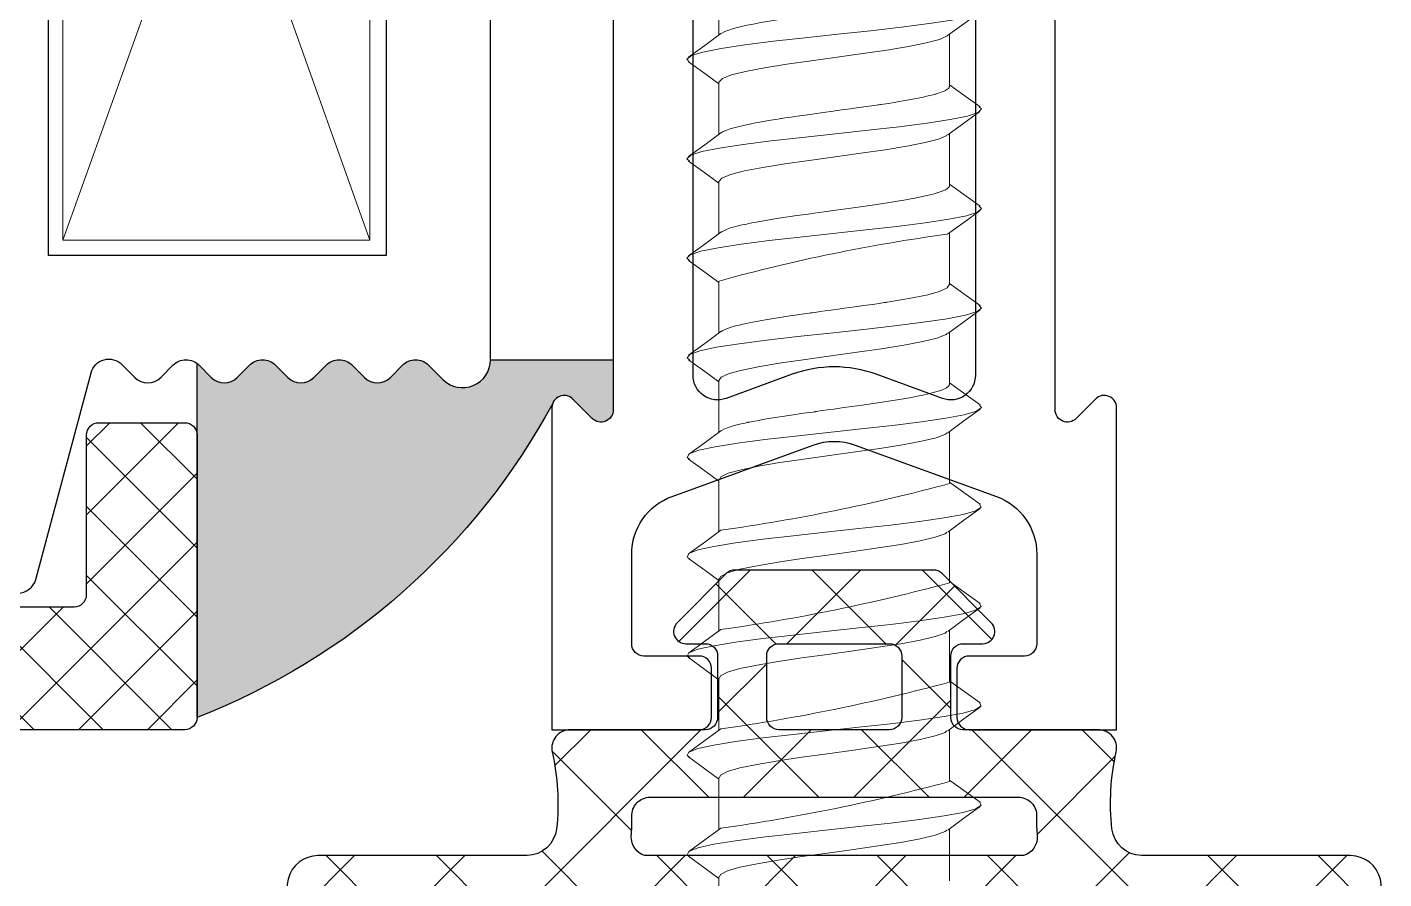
# Model space of a CAD drawing. Header units: millimetres. Extents: x 12 to 3612, y 18 to 315.
# Drawn here: x 1620.46 to 1642.57, y 103.45 to 117.32 of the extents above; entities that cross this region are included whole.
import ezdxf

# ---------------------------------------------------------------- set-up
doc = ezdxf.new("R2010")
doc.units = ezdxf.units.MM
doc.linetypes.add('SLD-Katı', pattern=[0])

# ---------------------------------------------------------------- blocks, each defined once
blk = doc.blocks.new('F05022')
h = blk.add_hatch()
h.set_pattern_fill('ANSI37', color=35, scale=0.25, angle=270.0000000000002, style=0)
h.set_pattern_definition([(315.0000000000003, (0, 0), (0.5612660075668198, 0.5612660075668244), []), (405.0000000000002, (0, 0), (-0.5612660075668244, 0.5612660075668198), [])])
h.paths.add_polyline_path([(869.8531565858407, 69.29567221593197, 0.4142135296911313), (870.05315710436, 69.09567173799428), (882.0016409406794, 69.09567173799428), (897.1396097117797, 68.9681347747819, 0.6681785954910713), (897.2690293656291, 69.31428341578749), (895.4752798888561, 70.98698209296981, 0.1989126785904038), (895.2602116862267, 71.06739269257946), (888.2373282356543, 71.47831479316505, -0.2773245919326318), (885.5345536207425, 72.9764870324916), (883.4310078734023, 76.61993515500285, 0.267949185357633), (879.1008798957007, 79.1199357271746), (877.2876318302212, 79.1199357271746, 0.4142135453075932), (876.9876318654401, 78.81993577113303), (876.9876318654401, 77.30716449768715, 0.2453915361663535), (877.0733461385948, 77.14303336335274, -0.7342388846732061), (876.9876322335065, 76.86993559120151), (875.7876315756125, 76.86993559120151), (875.7876315756125, 77.26993585825267, 0.5773504759000454), (875.4876319860848, 77.44314059707813), (875.2876313655158, 77.32767001322509, 0.2679490483864406), (874.7876323430223, 76.46164564625451), (874.7876323430223, 74.37822569622699, 0.2679490898713796), (875.2876315306274, 73.5122010525231), (875.4876319860847, 73.39673056399761, 0.5773505184804538), (875.7876315756125, 73.56993532837146), (875.7876315756125, 73.96993556987422), (876.9876322563669, 73.96993556987422, -0.7342389478256064), (877.0733461385948, 73.69683779772299, 0.2453916235164302), (876.9876318654402, 73.53270681708591), (876.9876318654402, 71.29567093848505, -0.414213637496831), (876.7876325184903, 71.09567160015854), (871.8531565831155, 71.09567160015854, -0.4142136122391122), (871.6531572534128, 71.29567093848459), (871.6531572534128, 73.89567051766994, 0.4142134815495677), (871.4531562386262, 74.09567150982025), (870.0531576006272, 74.09567150982025, 0.4142134815497341), (869.8531565858407, 73.89567051766971)])
h.paths.add_polyline_path([(878.2876319766443, 71.39567185330972, 0.414213562373095), (878.5876319758945, 71.09567185405963), (884.0223668056576, 71.09567185405953, 0.5773502825983137), (884.4553794964107, 71.84567186960288), (882.1319695049183, 75.86993564783359, 0.2480121272894466), (879.3623325902582, 77.61015669405144), (879.3623321746317, 77.61015672518594, 0.4362867376546222), (878.2876319766444, 76.61295073318588)], flags=16)
h.paths.add_polyline_path([(875.7876315731125, 75.96993571054114), (875.7876315731125, 74.86993571925169, 0.4142113925761463), (875.9876321641888, 74.6699356811487), (876.7876317345253, 74.66993568114829, 0.4142153672389808), (876.9876318599402, 74.86993571925188), (876.9876318599402, 75.96993571054122, 0.4142151790986299), (876.7876317345253, 76.16993571954072), (875.9876321641887, 76.16993571954075, 0.4142112044352067)], flags=16)
at = {"color": 35}
blk.add_lwpolyline([(876.7876325184903, 71.09567160015854), (871.8531565831155, 71.09567160015854, -0.4142136122391915), (871.6531572534128, 71.29567093848459), (871.6531572534128, 73.89567051766994, 0.4142134815494022), (871.4531562386262, 74.09567150982025), (870.0531576006272, 74.09567150982025, 0.4142134815497697), (869.8531565858407, 73.89567051766971), (869.8531565858407, 69.29567221593197, 0.4142135296911094), (870.05315710436, 69.09567173799428), (882.0016409406794, 69.09567173799428)], format="xyb", dxfattribs=at)
blk = doc.blocks.new('V2 48 42')
at = {"color": 0, "linetype": 'SLD-Katı', "lineweight": 15}
for p, q in [((-45.56474290145343, 92.68406368518663), (-45.56474290145343, 91.83641370361329)), ((-41.80853932817217, 91.00386968779821), (-41.80853932817217, 91.85161582459659)), ((-45.56474290145343, 91.06659317890808), (-45.56474290145343, 90.2189052105332)), ((-41.80853932817217, 89.38615373432549), (-41.80853932817217, 90.23415545822354)), ((-45.56474290145343, 89.44915666897577), (-45.56474290145343, 88.60139458569574)), ((-41.80853932817217, 87.7689665216003), (-41.80853932817217, 88.61664491522788)), ((-45.56474290145343, 87.83173451758921), (-45.56474290145343, 86.9838936640499)), ((-41.80853932817217, 86.15115094313478), (-41.80853932817217, 86.99915909198171)), ((-45.56474290145343, 86.21427784642765), (-45.56474290145343, 85.36638655664683)), ((-41.80853932817217, 84.53390557070634), (-41.80853932817217, 85.38166443036789)), ((-45.56474290145343, 84.59679042897551), (-45.56474290145343, 83.74888966296385)), ((-41.80853932817217, 82.91640163962802), (-41.80853932817217, 83.76416049929139)), ((-45.56474290145343, 82.97928649789719), (-45.56474290145343, 82.13138573188553)), ((-41.80853932817217, 81.2988977085497), (-41.80853932817217, 82.14665656821307)), ((-45.56474290145343, 81.3617825668207), (-45.56474290145343, 80.51388180080721)), ((-41.80853932817217, 79.6813937774732), (-41.80853932817217, 80.52915263713476)), ((-45.56474290145343, 79.74427863574238), (-45.56474290145343, 78.89637786973071)), ((-41.80853932817217, 78.06388984639489), (-41.80853932817217, 78.91164870605644)), ((-45.56474290145343, 78.12677470466406), (-45.56474290145343, 77.2788739386524))]:
    blk.add_line(p, q, dxfattribs=at)
at = {"color": 0, "linetype": 'SLD-Katı', "lineweight": 15, "flags": 128}
for points in [[(-41.81125756691017, 92.62142619535189), (-41.81293701525647, 92.60406791996138), (-41.82421132011132, 92.58850185653682), (-41.84744779662378, 92.56918491133365), (-41.88822048821839, 92.5461170843555), (-41.92432154013068, 92.53026227629562), (-41.95996103230254, 92.51685766328774), (-41.99254590030523, 92.50590324533005), (-42.03131475260625, 92.49406573411943), (-42.05378206522255, 92.48774116177447), (-42.05378833264695, 92.48773947679183), (-42.05379460014592, 92.4877377918092), (-42.05380713536715, 92.48773442183847), (-42.0538322067041, 92.48772768188246), (-42.05388235295277, 92.48771420189951), (-42.05398265975191, 92.48768724166439), (-42.05418333055013, 92.48763332011913), (-42.05458490091451, 92.48752547272306), (-42.05538895645532, 92.48730976070692), (-42.05700072467744, 92.48687826777132), (-42.06023887280207, 92.48601500629957), (-42.06677347992809, 92.4842873809539), (-42.08007483877009, 92.48082772065209), (-42.10759714976211, 92.47389076160289), (-42.1662452056953, 92.45994628971494), (-42.29730797370485, 92.43177513079536), (-42.36836424265721, 92.41768434273399), (-42.47202396335479, 92.39823046248603), (-42.61337392166479, 92.37341349004782), (-42.74097719422798, 92.35235699259829), (-42.84701467593186, 92.33567624673378), (-42.98239322931386, 92.31544200975259), (-43.07983038700741, 92.30162524728439), (-43.17912762056903, 92.28767036070349), (-43.27998055107173, 92.27357735000987), (-43.38208003086493, 92.25934621520355), (-43.48041362614094, 92.24562384045385), (-43.63197182024851, 92.22451040025771), (-43.83361614891692, 92.19642200582166), (-43.99686789052748, 92.17363132566243), (-44.09170249294039, 92.16043713075305), (-44.21460084940418, 92.143528153445), (-44.34588552124433, 92.12491504633545), (-44.46555148285506, 92.10731977296564), (-44.57831611287793, 92.09000620693405), (-44.71128163612684, 92.0685585900028), (-44.87984030199232, 92.03945228711564), (-45.00677296285858, 92.01573696521882), (-45.10366469519568, 91.99633269987498), (-45.21941331350945, 91.97152296070453), (-45.33005985970613, 91.94322873814781), (-45.42117796129287, 91.9140530291952), (-45.47022663050211, 91.89448252982947), (-45.50926438241277, 91.87495268230487), (-45.53182857269167, 91.86026690324798)], [(-41.32616651012722, 92.28443134616828), (-41.28826483320017, 92.25528433163527), (-41.33329854144722, 92.19832446574947), (-41.49846512250406, 92.13914408211531), (-41.77162368157906, 92.08205097250357), (-42.14184361452362, 92.0243509974116), (-42.5935909727632, 91.96524794707148), (-43.09360568931925, 91.90866930124866), (-43.6285597833762, 91.8503160041746), (-44.16790153746524, 91.7914840970061), (-44.67588122465622, 91.73508093294731), (-45.14082350981244, 91.6762600221391), (-45.53082091834131, 91.61789012371992), (-45.8248508409738, 91.56132159669323), (-46.01466774147411, 91.50222381866661), (-46.0854771059835, 91.44450181528555), (-46.0479747644963, 91.40119748346297)], [(-41.83894576583498, 91.82951455488), (-41.57632992173103, 92.02039990840422), (-41.31289192096028, 92.21126809855377)], [(-45.53151677777169, 91.86057256619279), (-45.7951590290586, 91.6688771105346), (-46.05969276041651, 91.4772048331597)], [(-41.84194119826316, 91.82955318069617), (-41.84451153491273, 91.82539994830768), (-41.97379923319295, 91.7662195646717), (-42.18761997793672, 91.70912645506178), (-42.47741760335066, 91.651426479968), (-42.83103257665425, 91.59232342962787), (-43.22242986414585, 91.53574478380688), (-43.64117670181531, 91.47739148673281), (-44.06335807486676, 91.4185595795625), (-44.46099011465276, 91.3621564155037), (-44.82493370116072, 91.3033355046955), (-45.1302125715074, 91.24496560627631), (-45.36037082555322, 91.18839707924963), (-45.50895409223676, 91.129299301223), (-45.56438164722749, 91.07157729784194), (-45.5610029407535, 91.06659317890808)], [(-46.0591337156352, 91.40159843857873), (-45.79456185392701, 91.20990196299499), (-45.56474290145343, 91.0427915371638)], [(-41.81172477562768, 91.00386968779821), (-41.80984435724804, 90.99444334324653), (-41.81512509585446, 90.98265797932072), (-41.82600687089553, 90.96913919095641), (-41.84429774879072, 90.95388697814997), (-41.87197308085706, 90.9369013409032), (-41.90724253531562, 90.91991789433632), (-41.9422519115742, 90.90582232215638), (-41.97375092407174, 90.89461462436338), (-42.00910023050255, 90.88321784214895), (-42.01986501324154, 90.87995609505742), (-42.02543099091554, 90.87831877730787), (-42.02543694637006, 90.87831707370606), (-42.02544290190144, 90.87831537010607), (-42.02545481319385, 90.8783119628988), (-42.02547863669997, 90.87830514846974), (-42.02552628739704, 90.87829151956066), (-42.025621603525, 90.87826426151696), (-42.02581229471934, 90.8782097445528), (-42.02619391282497, 90.87810070709565), (-42.0269580916538, 90.87788261807327), (-42.02849021775637, 90.87744638361073), (-42.03156952747895, 90.87657368898545), (-42.03778824614983, 90.87482739696497), (-42.05046502084451, 90.8713312018208), (-42.07676724100702, 90.8643243671304), (-42.13309373809579, 90.85025292013779), (-42.26000414791315, 90.82187891571266), (-42.56505954519162, 90.76420646510269), (-42.65659710290265, 90.74865128892816), (-42.73741843533116, 90.73543208333285), (-42.80597879860579, 90.72454884831677), (-42.88342473737293, 90.71260394063029), (-42.92826523930125, 90.70591496674388), (-42.92827684471604, 90.70591328494629), (-42.92828845016584, 90.70591160314689), (-42.92831166116821, 90.70590823954262), (-42.92835808358859, 90.70590151231409), (-42.92845093008964, 90.70588805778243), (-42.92863662973332, 90.7058611484099), (-42.92900805557792, 90.70580732842973), (-42.92975101343427, 90.70569968352538), (-42.93123735333347, 90.705484373957), (-42.93421172598573, 90.70505367576516), (-42.94016721157095, 90.70419196317198), (-42.95210489442979, 90.70246727313497), (-42.97608510588452, 90.69901283366744), (-43.02444881693509, 90.69208371715831), (-43.12265931829006, 90.6781445338438), (-43.3239533464548, 90.64994236603343), (-43.42046174226334, 90.63646900856111), (-43.56021215353303, 90.61698940906354), (-43.74331374752819, 90.59150356754253), (-43.90727921272219, 90.56867111216889), (-44.04564816454467, 90.54938739670433), (-44.15845712111013, 90.53365242115069), (-44.24955587665499, 90.52086799459721), (-44.32775217405151, 90.5097302595841), (-44.39340614960656, 90.50023921610773), (-44.44691395832751, 90.49239486417173), (-44.51900087362083, 90.48164623491357), (-44.53819934915464, 90.47874195759323), (-44.54368309939173, 90.47790732825888), (-44.54644345798351, 90.47748437180962), (-44.5476263525029, 90.4773005867446), (-44.54948868910742, 90.477010386654), (-44.55524653597058, 90.47611074139786), (-44.57483396916132, 90.47303447058403), (-44.64540606188257, 90.46177400775377), (-44.75483957920551, 90.44370298332251), (-44.89701512366628, 90.41882139728659), (-44.96968912018428, 90.40534832879348), (-45.03425375850702, 90.39288526826203), (-45.09123795147298, 90.38143221569226), (-45.14118589392638, 90.37098917108597), (-45.18464194662965, 90.36155613444316), (-45.27664727680667, 90.33985020611908), (-45.34625093187697, 90.32097255853478), (-45.39744616950247, 90.30492319169025), (-45.45067421899876, 90.28528793263649), (-45.49399358633491, 90.26570970954526), (-45.52716094395964, 90.24618852241656), (-45.53105153012211, 90.24257392376057)], [(-41.31015303983122, 90.6658614260923), (-41.57430433838454, 90.85727294502249), (-41.80853932817217, 91.02752774302462)], [(-41.32517183568689, 90.66639892990315), (-41.2875029863585, 90.63372670850549), (-41.34132576582215, 90.57653028183813), (-41.51498603983055, 90.51735490729334), (-41.79529322408325, 90.46048115660233), (-42.17239157727045, 90.40253058182861), (-42.62883300762769, 90.34350092316527), (-43.13158245502927, 90.28702282875201), (-43.66824142554287, 90.22848356214672), (-44.20629078428465, 90.16979263068242), (-44.71156278963144, 90.1133701436338), (-45.17218467909379, 90.0544298913428), (-45.5555493716497, 89.99626702826754), (-45.84246674064616, 89.93955950914096), (-46.02393702885638, 89.88041031128887), (-46.08592435204082, 89.82295918694763), (-46.04593684763267, 89.78358532439415)], [(-41.83802584239083, 90.21272478762876), (-41.57521685827396, 90.40373321698644), (-41.31161012025132, 90.59472311572972)], [(-45.53191548327641, 90.24277343155336), (-45.79551127229252, 90.05111770894109), (-46.05998802000386, 89.85948497337995)], [(-41.84411543567421, 90.21267387974694), (-41.85079501766313, 90.20360576439452), (-41.98673133701777, 90.14443038984973), (-42.2061478220694, 90.08755663915872), (-42.50132967905893, 90.02960606438683), (-42.85861903840214, 89.97057640572166), (-43.25215699535693, 89.91409831131023), (-43.67223836178846, 89.85555904470311), (-44.09340808454954, 89.79686811323882), (-44.48892062806044, 89.7404456261902), (-44.84948233179648, 89.6815053738992), (-45.14956930087646, 89.62334251082575), (-45.3741600503904, 89.56663499169917), (-45.51620982655459, 89.50748579384526), (-45.56473173871063, 89.45003466950402), (-45.56403375372156, 89.44915666897577)], [(-46.05908041974908, 89.78405605149965), (-45.79465026926118, 89.59246141555923), (-45.56474290145343, 89.42528862769359)], [(-41.81036776842893, 89.38615373432549), (-41.81060853519557, 89.37426731478081), (-41.81983608388418, 89.35836021040996), (-41.82876412166888, 89.34893517721139), (-41.83315700861658, 89.345041907427), (-41.84308591585659, 89.33723054752045), (-41.87500057342004, 89.31773384837834), (-41.94220825441744, 89.2882935243033), (-42.00699387853047, 89.26637756507807), (-42.05681625249554, 89.25191039021774), (-42.10562126067452, 89.23913161069322), (-42.17205523658458, 89.22336939915294), (-42.25203757288637, 89.20597678928243), (-42.32038208736913, 89.19208619378514), (-42.37360677991001, 89.1816976126629), (-42.43724945509803, 89.16959426929861), (-42.51801327450585, 89.1549068630411), (-42.69035141505537, 89.12556067209698), (-42.89058895916332, 89.09407417712464), (-43.0697690951838, 89.06789384157855), (-43.22281681563709, 89.04639464719912), (-43.41840411682733, 89.01910706862873), (-43.65929692346663, 88.98567519895914), (-43.85141993068964, 88.95893195251301), (-44.01391394718485, 88.93624358875422), (-44.10961126844586, 88.92293757126026), (-44.20204682520125, 88.91024249863767), (-44.30102502013915, 88.8963336987963), (-44.39812694277771, 88.88230967050731), (-44.47944116477447, 88.87021935976736), (-44.65319330714374, 88.84305854584272), (-44.86674262852375, 88.80678563930815), (-44.95605459609988, 88.79043112322506), (-45.02751538643497, 88.77670562233288), (-45.08294904451805, 88.76560913663161), (-45.11143598411445, 88.75980153733144), (-45.18379073679216, 88.74434125107837), (-45.27409560523392, 88.7230578937124), (-45.33126921098301, 88.7078260742037), (-45.37383241779207, 88.69510407806047), (-45.42939214514172, 88.6759919532924), (-45.47690018508638, 88.65640947300562), (-45.51436547137473, 88.6369093654157), (-45.52926416941318, 88.62719020138138), (-45.53250037081352, 88.62467097510853)], [(-41.30973107975115, 89.04802658168774), (-41.57405841261334, 89.23957868512662), (-41.80853932817217, 89.41001924637567)], [(-41.32389111312386, 89.04854591201547), (-41.28736926233387, 89.01219685410797), (-41.34999843509604, 88.95472526542835), (-41.53207923430773, 88.89557899996544), (-41.81951504985591, 88.83888301524166), (-42.20336716702104, 88.78070430589833), (-42.66431027360704, 88.72177194222786), (-43.16977987758219, 88.66535228680004), (-43.70793061913173, 88.60665029640222), (-44.24447261919386, 88.54812378904353), (-44.74702344807201, 88.49163979338846), (-45.2031295398906, 88.43260398255188), (-45.57973118370546, 88.3746709003317), (-45.8595185593399, 88.31778257818041), (-46.0325627640741, 88.25860602511784), (-46.08574502582997, 88.20142821709851), (-46.04460700936124, 88.16607685916279)], [(-41.83820074833829, 88.59508425084641), (-41.57476909354818, 88.78657074962575), (-41.31054559601671, 88.97803442533586)], [(-45.53233623768483, 88.62495608515019), (-45.79590025467996, 88.43332995890705), (-46.06033368299768, 88.24172673341309)], [(-46.0591287595812, 88.16658699878644), (-45.79481623827132, 87.97507670433697), (-45.56474290145343, 87.80778655476024)], [(-41.81308583118789, 87.7689665216003), (-41.8450306230302, 87.71829898856777), (-41.97349265046068, 87.6596604000897), (-42.1852743370373, 87.60298323435563), (-42.47190783640417, 87.54576612459277), (-42.82178975500938, 87.48709278078059), (-42.82196377413902, 87.48706577923076), (-42.82210455093491, 87.48704395147797), (-42.82236479866833, 87.48700363326861), (-42.82285778893993, 87.48692736325575), (-42.82382829744301, 87.48677754049095), (-42.82584917464419, 87.48646654859294), (-42.83037770771443, 87.4857726496466), (-42.84141203267973, 87.4840917195379), (-42.87062849183985, 87.47968117836717), (-42.95404275318106, 87.46731260912748), (-43.06401829691549, 87.45140211036232), (-43.20938413714703, 87.43089997633979), (-43.27434968860825, 87.4218396469405), (-43.34827327305493, 87.41152814255656), (-43.43123984033718, 87.39996546318798), (-43.52326268057686, 87.38715160883476), (-43.6242566176511, 87.37308657949688), (-43.73954999104581, 87.35703408759036), (-43.83669822321735, 87.34350524536785), (-43.91557838260223, 87.33250005282753), (-43.99984550543422, 87.3207241071741), (-44.04377064170239, 87.31462637330515), (-44.04378317931787, 87.31462466646008), (-44.04379571691652, 87.31462295961501), (-44.04382079206471, 87.31461954591941), (-44.04387094216281, 87.31461271851549), (-44.0439712415664, 87.3145990636549), (-44.04417183720034, 87.31457175371906), (-44.04457301577077, 87.31451713299612), (-44.04537532205222, 87.31440788814325), (-44.04697973064503, 87.3141893848042), (-44.050187727702, 87.31375232359642), (-44.05660040727753, 87.31287798306766), (-44.06941223630747, 87.31112842954644), (-44.09497960103272, 87.30762583265823), (-44.14587182333298, 87.30060667949147), (-44.24654843031749, 87.28651253559838), (-44.44238407707508, 87.25810089758124), (-44.80363266831046, 87.20038422061953), (-44.92447055626417, 87.17878724067305), (-45.0134651043054, 87.16190552501757), (-45.0746277574608, 87.14973907364765), (-45.11120030597522, 87.1422878865651), (-45.17672899215358, 87.12847381432402), (-45.23769337772183, 87.11453019006694), (-45.29390672217323, 87.10045701379204), (-45.34519683795634, 87.08625428550295), (-45.37144655236762, 87.07830535682297), (-45.4090802787523, 87.06589463173077), (-45.4538584129441, 87.04902211022818), (-45.49982868529059, 87.02768779231337), (-45.52794433698136, 87.01064338716424), (-45.5319722716431, 87.00733831314756)], [(-41.30955650420447, 87.43038485885518), (-41.57405366998046, 87.62207107507857), (-41.80853932817217, 87.79252414744587)], [(-41.32223494224218, 87.4308510562787), (-41.28786225475051, 87.39065202030179), (-41.35931448844985, 87.33291115482825), (-41.54973585069911, 87.27381805910227), (-41.84428305573192, 87.21725801428329), (-42.2347581632016, 87.15887393685625), (-42.70000731788559, 87.10006264050935), (-43.20818366183721, 87.0436592347196), (-43.74761107539052, 86.98481798373359), (-44.28243276738885, 86.92647912920256), (-44.78224775404533, 86.86989152027672), (-45.23364589821858, 86.81078406250708), (-45.6033602875209, 86.7531032031984), (-45.87599747281411, 86.69599250415922), (-46.04054292520686, 86.63681269747212), (-46.08493727487803, 86.57986843970684), (-46.04455248874228, 86.54906555263915)], [(-41.83788844414812, 86.97782451193052), (-41.57417477928493, 87.16952433341976), (-41.30968989199846, 87.36119906617387)], [(-45.53216283493384, 87.00758155686708), (-45.79569993376072, 86.81597241614327), (-46.060112205108, 86.62438593671504)], [(-41.8477087884844, 86.97770951253733), (-41.86487607769686, 86.95998663738465), (-42.01393249983221, 86.90089354165866), (-42.24449566781686, 86.8443334968415), (-42.55014846729682, 86.78594941941265), (-42.91433226253639, 86.72713812306574), (-43.31211823963713, 86.67073471727599), (-43.73436666447833, 86.6118934662918), (-44.15300986158582, 86.55355461175895), (-44.5442508061974, 86.49696700283494), (-44.89759242466971, 86.43785954506347), (-45.1869943249103, 86.38017868575662), (-45.40040695309835, 86.32306798671743), (-45.52920844954087, 86.26388818002852), (-45.55948350407152, 86.21427784642765)], [(-46.05984195675774, 86.54960124555873), (-45.79533743977709, 86.3579492202498), (-45.56474290145343, 86.1902855145272)], [(-41.80878134038949, 86.15115094313478), (-41.80970768880161, 86.14222022980721), (-41.81339253967963, 86.13294168615357), (-41.81841298598647, 86.12516511029935), (-41.82854530331815, 86.1141178619855), (-41.83220452223895, 86.1108471895277), (-41.83429140869976, 86.10907848486931), (-41.83429353528572, 86.10907669385233), (-41.83429566195946, 86.10907490283535), (-41.83429991556795, 86.10907132080138), (-41.83430842383132, 86.10906415673344), (-41.83432544454399, 86.10904982859756), (-41.83435950270996, 86.10902117233127), (-41.83442768600617, 86.10896385981323), (-41.83456432044159, 86.10884923483536), (-41.83483866059578, 86.10861998511064), (-41.83539162529087, 86.10816148659796), (-41.83651468623793, 86.10724449329791), (-41.83882928548519, 86.10541052161352), (-41.84373198761386, 86.10174263790395), (-41.85462792417411, 86.09440710912168), (-41.88075030934442, 86.0797370060991), (-41.9500046771841, 86.05040061823456), (-42.05027294149431, 86.0187132847077), (-42.15105968802254, 85.99320603042906), (-42.24410911643827, 85.97271725606697), (-42.33708909557708, 85.95381789150451), (-42.42720578425178, 85.93650793673987), (-42.5915376734506, 85.90709241282275), (-42.76427630273201, 85.8786328961869), (-43.15309894036045, 85.82123951180074), (-43.26943335650731, 85.80501609638304), (-43.4066676380653, 85.78589115643081), (-43.56482416553763, 85.7638646919404), (-43.69049048883744, 85.74637959715074), (-43.79402540147203, 85.73197949919631), (-43.87520088265182, 85.72066439807531), (-43.95520101645207, 85.70947611545671), (-43.97656741693436, 85.70648494022498), (-43.98262169661757, 85.70564009413101), (-43.98449399536639, 85.70538035646132), (-43.98559694275446, 85.70522907571467), (-43.98560954366712, 85.70522737329156), (-43.98562214456615, 85.70522567086846), (-43.98564734632191, 85.70522226601679), (-43.98569774966836, 85.70521545630254), (-43.98579855569778, 85.70520183681583), (-43.98600016510363, 85.70517459762232), (-43.9864033732938, 85.70512011834762), (-43.98720974712478, 85.70501115624575), (-43.98882232405003, 85.70479321784114), (-43.99204679068544, 85.7043572842158), (-43.99849294093974, 85.70348518971696), (-44.01137383628065, 85.70174009172115), (-44.03708782392641, 85.69824625972797), (-44.08830716990315, 85.69124405174261), (-44.18977275311181, 85.67718145976505), (-44.38771717185773, 85.6488235717934), (-44.75521304162476, 85.59117697978581), (-44.84704477001196, 85.57528538750375), (-44.92142051468045, 85.56185805203495), (-44.979859511413, 85.55089497337758), (-45.04059449930901, 85.53907083691593), (-45.07216111590242, 85.53279127827955), (-45.07216967964678, 85.53278959283853), (-45.07217824332793, 85.53278790739569), (-45.07219537050059, 85.53278453650637), (-45.0722296240865, 85.53277779471136), (-45.07229812822561, 85.53276431105223), (-45.07243512436617, 85.53273734347204), (-45.07270906809254, 85.53268340725845), (-45.07325676128494, 85.53257553060757), (-45.07435137026414, 85.53235976041833), (-45.07653747574432, 85.53192815249167), (-45.08089721392935, 85.53106466644567), (-45.08956661697539, 85.5293366135902), (-45.10670368251431, 85.52587618481448), (-45.14015944296807, 85.51893803500207), (-45.20370897894054, 85.5049925663443), (-45.31669786382736, 85.47682495288427), (-45.36541499178838, 85.46266814280716), (-45.42364531117391, 85.44321763074731), (-45.48340624750108, 85.41847341670109), (-45.52157891501838, 85.39742882066275), (-45.53149231707084, 85.38987797159098)], [(-41.30960859845118, 85.8129221004001), (-41.57426642747896, 86.00473186772979), (-41.80853932817217, 86.17503970910548)], [(-41.32010980158884, 85.81330057851483), (-41.28898581418389, 85.76907765363649), (-41.36927133143718, 85.71108970070236), (-41.56794661592812, 85.65207376358012), (-41.86959064331131, 85.59560765402239), (-42.26655198879143, 85.53704124753858), (-42.73590860471541, 85.47837462820644), (-43.24677924246089, 85.42194526130697), (-43.78726651751367, 85.36298839963092), (-44.32015724218309, 85.30486017683688), (-44.81722036778547, 85.24812698623464), (-45.26372193368161, 85.18897188977826), (-45.6264311141822, 85.1315653640304), (-45.89189509007429, 85.0741910051529), (-46.04787602472516, 85.01503205082008), (-46.08349691566264, 84.9582798426909), (-46.04484301103912, 84.93176496138767)], [(-41.83775190989309, 85.36042773244662), (-41.57376963573643, 85.55233517379202), (-41.30903495105304, 85.74421528630228)], [(-45.53206441593102, 85.39015092337831), (-45.76988487774497, 85.21720372033633), (-46.05992549391931, 85.00701900561944)], [(-41.84867032506691, 85.36030994954672), (-41.87267001097189, 85.33816518325875), (-42.02818736849486, 85.27914924613651), (-42.26430572700838, 85.2226831365806), (-42.57503576897579, 85.1641167300968), (-42.94243476795782, 85.10545011076283), (-43.34232976154863, 85.04902074386519), (-43.76540781580297, 84.99006388218913), (-44.18253950664939, 84.93193565939328), (-44.57162637275815, 84.87520246879103), (-44.92113508913326, 84.81604737233647), (-45.20505351132306, 84.75864084658679), (-45.41285115537312, 84.70126648770929), (-45.53494859111106, 84.64210753337647), (-45.55721341123535, 84.59679042897551)], [(-46.06010656974513, 84.93229131374937), (-45.79564364384123, 84.74066792764461), (-45.56474290145343, 84.57278608881825)], [(-41.30986258770736, 84.19561824304401), (-41.57466733301771, 84.38753658761925), (-41.80853932817217, 84.55756164265767)], [(-41.31742598955998, 84.19588058584304), (-41.29074390516143, 84.14747518971672), (-41.37986583783731, 84.08926266370872), (-41.58670185422034, 84.03034777002176), (-41.89543072268953, 83.97393346753233), (-42.29873572708993, 83.91520801394836), (-42.77199853704315, 83.8567094875034), (-43.28555180138437, 83.80021198293798), (-43.82688070289032, 83.74116331585356), (-44.35763236091179, 83.6832684244655), (-44.8519260773146, 83.62634787494972), (-45.29334621460976, 83.56716921239604), (-45.64898930146592, 83.51003087600475), (-45.90720346690796, 83.45237981469654), (-46.0545611090738, 83.39326579051885), (-46.08142022091488, 83.33666387973972), (-46.04588651037602, 83.31451064108114)], [(-41.83778012102402, 83.74290164154627), (-41.57354478004254, 83.93500697431773), (-41.30857300403386, 84.1270828310553)], [(-45.53190241277343, 83.77276741210699), (-45.79549541455117, 83.58111351702064), (-46.05996983052, 83.3894825856878)], [(-41.84924878806305, 83.7428019317449), (-41.88096308901549, 83.71633814626693), (-42.0428684351732, 83.65742325257997), (-42.28453260562264, 83.60100895008873), (-42.60022828322462, 83.54228349650475), (-42.97068493970482, 83.4837849700616), (-43.37267981703553, 83.42728746549437), (-43.79641667252145, 83.36823879841177), (-44.21187396288269, 83.31034390702371), (-44.59879301429919, 83.25342335750793), (-44.94432413300592, 83.19424469495425), (-45.2227114182233, 83.13710635856296), (-45.42483411701505, 83.07945529725293), (-45.54018148485238, 83.02034127307525), (-45.55543423722429, 82.97927808732311)], [(-46.06039963623516, 83.31500337042962), (-45.79596727012995, 83.12340051393403), (-45.56474290145343, 82.95528804125388)], [(-41.30986258770736, 82.57811431196569), (-41.57466733301771, 82.77003265654093), (-41.80853932817217, 82.94005771157936)], [(-41.31742598955998, 82.57837665476472), (-41.29074390516143, 82.5299712586384), (-41.37986583783731, 82.47175873263222), (-41.58670185422034, 82.41284383894345), (-41.89543072268953, 82.35642953645402), (-42.29873572708993, 82.29770408287004), (-42.77199853704315, 82.23920555642508), (-43.28555180138437, 82.18270805185966), (-43.82688070289032, 82.12365938477706), (-44.35763236091179, 82.06576449338718), (-44.8519260773146, 82.0088439438714), (-45.29334621460976, 81.94966528131954), (-45.64898930146592, 81.89252694492643), (-45.90720346690796, 81.83487588361822), (-46.0545611090738, 81.77576185944054), (-46.08142022091488, 81.7191599486614), (-46.04588651037602, 81.69700671000282)], [(-41.83778012102402, 82.12539771046795), (-41.57354478004254, 82.31750304323941), (-41.30857300403386, 82.50957889997699)], [(-45.53190241277343, 82.15526348102867), (-45.79549541455117, 81.96360958594232), (-46.05996983052, 81.77197865460948)], [(-41.84924878806305, 82.12529800066659), (-41.88096308901549, 82.09883421518862), (-42.0428684351732, 82.03991932150166), (-42.28453260562264, 81.98350501901041), (-42.60022828322462, 81.92477956542825), (-42.97068493970482, 81.86628103898329), (-43.37267981703553, 81.80978353441606), (-43.79641667252145, 81.75073486733345), (-44.21187396288269, 81.69283997594539), (-44.59879301429919, 81.63591942642961), (-44.94432413300592, 81.57674076387593), (-45.2227114182233, 81.51960242748464), (-45.42483411701505, 81.46195136617462), (-45.54018148485238, 81.40283734199693), (-45.55543423722429, 81.36177415624661)], [(-46.06039963623516, 81.6974994393513), (-45.79596727012995, 81.50589658285571), (-45.56474290145343, 81.33778411017556)], [(-41.30986258770736, 80.96061038088737), (-41.57466733301771, 81.15252872546262), (-41.80853932817217, 81.32255378050104)], [(-41.31742598955998, 80.9608727236864), (-41.29074390516143, 80.9124673275619), (-41.37986583783731, 80.8542548015539), (-41.58670185422034, 80.79533990786695), (-41.89543072268953, 80.7389256053757), (-42.29873572708993, 80.68020015179354), (-42.77199853704315, 80.62170162534676), (-43.28555180138437, 80.56520412078135), (-43.82688070289032, 80.50615545369874), (-44.35763236091179, 80.44826056231068), (-44.8519260773146, 80.39134001279308), (-45.29334621460976, 80.33216135024122), (-45.64898930146592, 80.27502301384993), (-45.90720346690796, 80.2173719525399), (-46.0545611090738, 80.15825792836222), (-46.08142022091488, 80.1016560175849), (-46.04588651037602, 80.0795027789245)], [(-41.83778012102402, 80.50789377938963), (-41.57354478004254, 80.6999991121611), (-41.30857300403386, 80.89207496889867)], [(-45.53190241277343, 80.53775954995035), (-45.79549541455117, 80.346105654864), (-46.05996983052, 80.15447472353117)], [(-41.84924878806305, 80.50779406959009), (-41.88096308901549, 80.4813302841103), (-42.0428684351732, 80.42241539042334), (-42.28453260562264, 80.36600108793209), (-42.60022828322462, 80.30727563434993), (-42.97068493970482, 80.24877710790497), (-43.37267981703553, 80.19227960333774), (-43.79641667252145, 80.13323093625513), (-44.21187396288269, 80.07533604486707), (-44.59879301429919, 80.01841549535129), (-44.94432413300592, 79.95923683279761), (-45.2227114182233, 79.90209849640632), (-45.42483411701505, 79.8444474350963), (-45.54018148485238, 79.78533341092043), (-45.55543423722429, 79.7442702251683)], [(-46.06039963623516, 80.0799955082748), (-45.79596727012995, 79.88839265177921), (-45.56474290145343, 79.72028017909724)], [(-41.30986258770736, 79.34310644980906), (-41.57466733301771, 79.5350247943843), (-41.80853932817217, 79.70504984942272)], [(-41.31742598955998, 79.34336879260809), (-41.29074390516143, 79.29496339648358), (-41.37986583783731, 79.23675087047559), (-41.58670185422034, 79.17783597678863), (-41.89543072268953, 79.12142167429738), (-42.29873572708993, 79.06269622071522), (-42.77199853704315, 79.00419769427026), (-43.28555180138437, 78.94770018970303), (-43.82688070289032, 78.88865152262042), (-44.35763236091179, 78.83075663123236), (-44.8519260773146, 78.77383608171658), (-45.29334621460976, 78.7146574191629), (-45.64898930146592, 78.65751908277161), (-45.90720346690796, 78.59986802146159), (-46.0545611090738, 78.54075399728572), (-46.08142022091488, 78.48415208650658), (-46.04588651037602, 78.46199884784619)], [(-41.83778012102402, 78.89038984831313), (-41.57354478004254, 79.08249518108278), (-41.30857300403386, 79.27457103782217)], [(-45.53190241277343, 78.92025561887203), (-45.79549541455117, 78.72860172378569), (-46.05996983052, 78.53697079245467)], [(-41.84924878806305, 78.89029013851177), (-41.88096308901549, 78.86382635303198), (-42.0428684351732, 78.80491145934502), (-42.28453260562264, 78.74849715685559), (-42.60022828322462, 78.68977170327162), (-42.97068493970482, 78.63127317682665), (-43.37267981703553, 78.57477567226124), (-43.79641667252145, 78.51572700517681), (-44.21187396288269, 78.45783211378875), (-44.59879301429919, 78.40091156427297), (-44.94432413300592, 78.34173290172112), (-45.2227114182233, 78.284594565328), (-45.42483411701505, 78.2269435040198), (-45.54018148485238, 78.16782947984211), (-45.55543423722429, 78.12676629408998)], [(-46.06039963623516, 78.46249157719649), (-45.79596727012995, 78.2708887207009), (-45.56474290145343, 78.10277624802075)]]:
    blk.add_lwpolyline(points, dxfattribs=at)
at = {"color": 0, "linetype": 'SLD-Katı', "lineweight": 15}
for centre, radius, start, end in [((-37.95391427286359, 60.21788969629961), 28.64281816576874, 97.81037279861638, 105.4042519114638), ((-49.81532758747062, 114.1938143226835), 30.72145145786085, 278.0149096492353, 285.1058108441942), ((-49.81532758747062, 112.5763103916051), 30.72145145786085, 278.0149096492353, 285.1058108441942), ((-49.81532758747062, 110.9588064605268), 30.72145145786085, 278.0149096492353, 285.1058108441942), ((-49.81532758747062, 109.3413025294485), 30.72145145786085, 278.0149096492353, 285.105810844195)]:
    blk.add_arc(centre, radius, start, end, dxfattribs=at)
blk = doc.blocks.new('A02185')
at = {"color": 31}
blk.add_lwpolyline([(-1965.040076637483, 2767.728662705863, -0.3394415730034809), (-1965.329854770857, 2767.951018942031), (-1966.231641371256, 2771.316534893849, 0.5773559607366594), (-1966.733551735148, 2771.451017233833), (-1966.943037686852, 2771.241533417495, -0.414210545495548), (-1967.367300913648, 2771.241533253999), (-1967.566565045725, 2771.440795009355, 0.4142278161651163), (-1967.990830011339, 2771.440795009352), (-1968.190093952224, 2771.241533315404, -0.4142104774242297), (-1968.614357129716, 2771.241533306787), (-1968.81362109769, 2771.440795009609, 0.4142278154612314), (-1969.237886062793, 2771.440795009609), (-1969.437150168293, 2771.241533262616, -0.4142104774244191), (-1969.861413345785, 2771.241533359575), (-1970.060677149593, 2771.440795009803, 0.414227815318648), (-1970.484942114594, 2771.440795009518), (-1970.684206384363, 2771.241533209825, -0.4142092606099663), (-1971.108468680532, 2771.241532531064), (-1971.307735064056, 2771.440795009912, 0.4142296335601727), (-1971.731998166161, 2771.44079500966), (-1971.965126153418, 2771.207674472983, -0.6681826593231353), (-1972.740076660349, 2771.528664675239), (-1972.740076530708, 2812.728668466001)], format="xyb", dxfattribs=at)
blk.add_lwpolyline([(-1971.040077555908, 2773.228662922769), (-1965.540077585712, 2773.228662922769), (-1965.540077585712, 2787.728662505537), (-1971.040077555908, 2787.728662505537)], close=True, dxfattribs=at)
blk = doc.blocks.new('3081 - K.T.P')
at = {"color": 0, "linetype": 'Continuous', "lineweight": 15}
for p, q in [((955.020729633341, 444.8194204693721), (950.020729633341, 430.8194204693718)), ((955.020729633341, 430.8194204693718), (950.020729633341, 444.8194204693721))]:
    blk.add_line(p, q, dxfattribs=at)
at = {"color": 0, "linetype": 'Continuous', "lineweight": 15, "flags": 128}
blk.add_lwpolyline([(950.020729633341, 430.8194204693718), (950.020729633341, 444.8194204693721), (955.020729633341, 444.8194204693721), (955.020729633341, 430.8194204693718)], close=True, dxfattribs=at)
blk = doc.blocks.new('A08002')
h = blk.add_hatch()
h.set_pattern_fill('ANSI37', color=35, scale=0.4, angle=269.9999999999998, style=0)
h.set_pattern_definition([(314.9999999999998, (610.7944141432345, -10555.96782648168), (0.8980256121069186, 0.8980256121069119), []), (44.99999999999979, (610.7944141432345, -10555.96782648168), (-0.8980256121069119, 0.8980256121069188), [])])
h.paths.add_polyline_path([(-2228.129816964531, 2717.489824777484, -0.0820830780349504), (-2228.057948408938, 2718.746654520884, 0.4733803261686476), (-2228.352104234495, 2719.105581172675), (-2230.553558971626, 2719.105581172675, -0.41421356235726), (-2230.753558971632, 2719.305581172677), (-2230.753558971632, 2720.305581172677, -0.4142135624246724), (-2230.553558971631, 2720.505581172662), (-2230.23640168411, 2720.505581172669, 0.6681786379063253), (-2230.094980327867, 2720.847002528923), (-2230.894980327907, 2721.647002528915, 0.198912367399444), (-2231.036401684096, 2721.705581172662), (-2232.653558971639, 2721.705581172662), (-2234.270716259182, 2721.705581172662, 0.1989123674000349), (-2234.412137615371, 2721.647002528915), (-2235.212137615411, 2720.847002528923, 0.6681786379071475), (-2235.070716259168, 2720.505581172669), (-2234.753558971647, 2720.505581172662, -0.4142135624246724), (-2234.553558971646, 2720.305581172677), (-2234.553558971646, 2719.305581172675, -0.4142135623588679), (-2234.753558971653, 2719.105581172675), (-2236.955013708783, 2719.105581172675, 0.4733803261719733), (-2237.24916953434, 2718.746654520879, -0.0820830780342305), (-2237.177300978748, 2717.489824777478, -0.3686576706292429), (-2237.659035265959, 2717.054784964186, -6.55413435716e-05), (-2241.066158787637, 2717.054784964168, 0.7658277450191063), (-2241.310721016498, 2716.105580598056), (-2232.653558971639, 2716.105580598056), (-2223.99639692678, 2716.105580598056, 0.765828021393218), (-2224.240959504104, 2717.054784964124, -6.55413343256e-05), (-2227.648082555875, 2717.054784964168, -0.3686577448113211)])
h.paths.add_polyline_path([(-2233.753558971647, 2719.305581172679), (-2233.753558971647, 2720.305581172684, -0.4142135624159005), (-2233.553558971648, 2720.505581172662), (-2232.653558971639, 2720.505581172662), (-2231.75355897163, 2720.505581172662, -0.4142135624159005), (-2231.553558971631, 2720.305581172684), (-2231.553558971631, 2719.305581172679, -0.4142135623689045), (-2231.753558971634, 2719.105581172675), (-2232.653558971639, 2719.105581172675), (-2233.553558971644, 2719.105581172675, -0.4142135623695705)], flags=16)
h.paths.add_polyline_path([(-2235.960456855865, 2717.368888222156, 0.0251608889336961), (-2235.951912601607, 2717.693598991877, -0.4259640099154239), (-2235.652151984875, 2718.005581172672), (-2232.653558971639, 2718.005581172672), (-2229.654965958403, 2718.005581172672, -0.4259640099162347), (-2229.355205341672, 2717.693598991875, 0.0251608889332671), (-2229.346661087413, 2717.36888822215, -0.3426381271579431), (-2229.568463395944, 2717.05478496417), (-2232.653558971639, 2717.05478496417), (-2235.738654547334, 2717.05478496417, -0.3426381271625903)], flags=16)
at = {"color": 31}
for points in [[(-2236.253558956869, 2737.783891716079), (-2236.253558956869, 2724.315262316943, -0.6681775139216345), (-2236.594980338764, 2724.173840966525), (-2236.912137615952, 2724.490998476544, 0.6681785109551436), (-2237.253558997847, 2724.349577126128), (-2237.253559048884, 2719.105581161248), (-2236.035047078328, 2719.105581046508), (-2234.853558969348, 2719.105581161248, 0.4142132717182458), (-2234.653558996077, 2719.305581076309), (-2234.653558996077, 2720.105581202226, 0.4142139832491554), (-2234.853558969348, 2720.305581117289), (-2235.753558994586, 2720.305581117289, -0.4142129555313521), (-2235.953558967858, 2720.505581032352), (-2235.953558967858, 2721.964389840783, -0.315298860529517), (-2235.295579109195, 2722.904082631851), (-2232.995579118265, 2723.741214369637, -0.1763264483503464), (-2232.311538826394, 2723.741214369637), (-2230.011538835462, 2722.904082631851, -0.3152988605300673), (-2229.353558976799, 2721.964389840783), (-2229.353558976799, 2720.505581032352, -0.4142129555334593), (-2229.553558950071, 2720.305581117289), (-2230.453558975309, 2720.305581117289, 0.4142139832470482), (-2230.65355894858, 2720.105581202226), (-2230.65355894858, 2719.305581076309, 0.4142132717161386), (-2230.453558975309, 2719.105581161248), (-2229.27207086633, 2719.105581177639), (-2228.053558895775, 2719.105581161248), (-2228.05355894681, 2724.349577126128, 0.6681785109558627), (-2228.394980328705, 2724.490998476544), (-2228.712137605893, 2724.173840966525, -0.6681775139207616), (-2229.053558987788, 2724.315262316943), (-2229.053558987788, 2737.783891716079, -0.6681784572860663), (-2228.712137605893, 2737.925313066495), (-2228.394980328705, 2737.608155789307, 0.6681787317436307), (-2228.05355894681, 2737.749577139724), (-2228.05355894681, 2743.384563408043, 0.6872809147022011), (-2228.402187911702, 2743.518389511024), (-2229.40218795268, 2742.407777021179, 0.1853387391048113), (-2229.453558992538, 2742.273950889095), (-2229.453558992538, 2741.505581194402, 0.4142133160348032), (-2229.253558961059, 2741.305581162922), (-2229.053558987789, 2741.305581162922, -0.4142136414798711), (-2228.85355895631, 2741.105581247861), (-2228.85355895631, 2740.305581238359, -0.4142135567833288), (-2229.053558987789, 2740.105581206883), (-2230.281377659632, 2740.105581206883, -0.2216948488770407), (-2230.434586538589, 2740.177023736935), (-2230.775908379089, 2740.583795252196, -0.1989125553021095), (-2230.821938426378, 2740.729783889776), (-2230.557364255282, 2743.753880441744, 0.339454240078646), (-2231.211538820608, 2744.780728797168), (-2231.969518680458, 2745.056610910573, 0.1763269741981479), (-2233.3375992642, 2745.056610910573), (-2234.095579124049, 2744.780728797168, 0.3394542400781518), (-2234.749753689375, 2743.753880441744), (-2234.485179518279, 2740.729783889776, -0.1989125553090427), (-2234.531209565569, 2740.583795252196), (-2234.872531406069, 2740.177023736935, -0.2216948488783762), (-2235.025740285025, 2740.105581206881), (-2236.253558956868, 2740.105581206883, -0.4142135567813394), (-2236.453558988347, 2740.305581238359), (-2236.453558988347, 2741.105581247861, -0.4142136414777638), (-2236.253558956868, 2741.305581162922), (-2236.053558983598, 2741.305581162922, 0.4142133160367095), (-2235.853558952119, 2741.505581194402), (-2235.853558952119, 2742.273950889095, 0.1853387391098888), (-2235.904929991977, 2742.407777021179), (-2236.904930032955, 2743.518389511024, 0.6872809147012293), (-2237.253558997847, 2743.384563408043), (-2237.253558997847, 2737.749577139724, 0.6681787317428427), (-2236.912137615952, 2737.608155789307), (-2236.594980338764, 2737.925313066495, -0.6681784572869393)], [(-2231.35432001847, 2743.823605044568), (-2231.609497813967, 2740.906909695635, -0.4931454765446527), (-2231.877140779586, 2740.73640229686), (-2232.311538826394, 2740.894510226512, 0.176327066447224), (-2232.995579118265, 2740.894510226512), (-2233.429977165071, 2740.73640229686, -0.493145476543086), (-2233.69762013069, 2740.906909695635), (-2233.952797926187, 2743.823605044568, -0.3394541620561413), (-2233.821962995659, 2744.028974715653), (-2232.995579118265, 2744.329753834305, -0.1763269982058994), (-2232.311538826394, 2744.329753834305), (-2231.485154948998, 2744.028974715653, -0.3394541620594053)], [(-2230.353558959569, 2738.098225240743), (-2230.353558959569, 2724.87684027475, -0.5205670485484353), (-2230.890367043065, 2724.50096343772), (-2231.969518680458, 2724.893742675486, 0.1763266436635735), (-2233.337599264201, 2724.893742675486), (-2234.416750901592, 2724.50096343772, -0.5205670485475683), (-2234.953558985088, 2724.87684027475), (-2234.953558985088, 2738.098225240743, -0.315298803119708), (-2234.295579126425, 2739.037917798982), (-2233.337599264201, 2739.386594029056, -0.1763269374505987), (-2231.969518680458, 2739.386594029056), (-2231.011538818232, 2739.037917798982, -0.3152988031202845)]]:
    blk.add_lwpolyline(points, format="xyb", close=True, dxfattribs=at)
at = {"color": 35}
for points in [[(-2228.129816964531, 2717.489824777484, -0.0820830780349504), (-2228.057948408938, 2718.746654520884, 0.4733803261686476), (-2228.352104234495, 2719.105581172675), (-2230.553558971626, 2719.105581172675, -0.41421356235726), (-2230.753558971632, 2719.305581172677), (-2230.753558971632, 2720.305581172677, -0.4142135624246724), (-2230.553558971631, 2720.505581172662), (-2230.23640168411, 2720.505581172669, 0.6681786379063253), (-2230.094980327867, 2720.847002528923), (-2230.894980327907, 2721.647002528915, 0.198912367399444), (-2231.036401684096, 2721.705581172662), (-2232.653558971639, 2721.705581172662), (-2234.270716259182, 2721.705581172662, 0.1989123674000349), (-2234.412137615371, 2721.647002528915), (-2235.212137615411, 2720.847002528923, 0.6681786379071475), (-2235.070716259168, 2720.505581172669), (-2234.753558971647, 2720.505581172662, -0.4142135624246724), (-2234.553558971646, 2720.305581172677), (-2234.553558971646, 2719.305581172675, -0.4142135623588679), (-2234.753558971653, 2719.105581172675), (-2236.955013708783, 2719.105581172675, 0.4733803261719733), (-2237.24916953434, 2718.746654520879, -0.0820830780342305), (-2237.177300978748, 2717.489824777478, -0.3686576706292429), (-2237.659035265959, 2717.054784964186, -6.55413435716e-05), (-2241.066158787637, 2717.054784964168, 0.7658277450191063), (-2241.310721016498, 2716.105580598056), (-2232.653558971639, 2716.105580598056), (-2223.99639692678, 2716.105580598056, 0.765828021393218), (-2224.240959504104, 2717.054784964124, -6.55413343256e-05), (-2227.648082555875, 2717.054784964168, -0.3686577448113211)], [(-2233.753558971647, 2719.305581172679), (-2233.753558971647, 2720.305581172684, -0.4142135624159005), (-2233.553558971648, 2720.505581172662), (-2232.653558971639, 2720.505581172662), (-2231.75355897163, 2720.505581172662, -0.4142135624159005), (-2231.553558971631, 2720.305581172684), (-2231.553558971631, 2719.305581172679, -0.4142135623689045), (-2231.753558971634, 2719.105581172675), (-2232.653558971639, 2719.105581172675), (-2233.553558971644, 2719.105581172675, -0.4142135623695705)], [(-2235.960456855865, 2717.368888222156, 0.0251608889336961), (-2235.951912601607, 2717.693598991877, -0.4259640099154239), (-2235.652151984875, 2718.005581172672), (-2232.653558971639, 2718.005581172672), (-2229.654965958403, 2718.005581172672, -0.4259640099162347), (-2229.355205341672, 2717.693598991875, 0.0251608889332671), (-2229.346661087413, 2717.36888822215, -0.3426381271579431), (-2229.568463395944, 2717.05478496417), (-2232.653558971639, 2717.05478496417), (-2235.738654547334, 2717.05478496417, -0.3426381271625903)]]:
    blk.add_lwpolyline(points, format="xyb", close=True, dxfattribs=at)

msp = doc.modelspace()

# ---------------------------------------------------------------- hatches: boundary and pattern name
msp.add_hatch(color=0).paths.add_polyline_path([(1630.010845453509, 111.0893787697032, -0.6681775139215842), (1629.669424071614, 110.9479574192851), (1629.352266794426, 111.2651149293042, 0.5446915150717324), (1629.023747938042, 111.1943655647818, -0.1776596502072259), (1623.229426022049, 106.0796975287402), (1623.229426022049, 110.6796958304779), (1623.229426022049, 111.8439916362677, -0.03553532565803778), (1623.261600936859, 111.8160903083149), (1623.460864877744, 111.616828614367, 0.4142104774242792), (1623.885128055236, 111.61682860575), (1624.08439202321, 111.8160903085718, -0.414227815461635), (1624.508656988313, 111.8160903085717), (1624.707921093813, 111.616828561579, 0.4142104774250935), (1625.132184271305, 111.616828658538), (1625.331448075113, 111.816090308766, -0.4142278153189849), (1625.755713040114, 111.8160903084808), (1625.954977309883, 111.6168285087879, 0.4142092606103311), (1626.379239606052, 111.616827830027), (1626.578505989576, 111.8160903088751, -0.4142296335605125), (1627.002769091681, 111.8160903086232), (1627.235897078938, 111.5829697719459, 0.6681825635804818), (1628.010847585869, 111.9039598540121), (1630.010845453509, 111.9039598540121)])

# ---------------------------------------------------------------- linework, layer by layer
at = {"color": 0}
msp.add_lwpolyline([(1630.010845453509, 111.0893787697032, -0.6681775139215842), (1629.669424071614, 110.9479574192851), (1629.352266794426, 111.2651149293042, 0.5446915150714299), (1629.023747938043, 111.1943655647822, -0.1776596502072288), (1623.229426022049, 106.0796975287402), (1623.229426022049, 110.6796958304779), (1623.229426022049, 111.8439916362677, -0.03553532566337058), (1623.261600936859, 111.8160903083149), (1623.460864877744, 111.616828614367, 0.4142104774242497), (1623.885128055236, 111.61682860575), (1624.08439202321, 111.8160903085718, -0.4142278154614386), (1624.508656988313, 111.8160903085718), (1624.707921093813, 111.616828561579, 0.4142104774247207), (1625.132184271305, 111.616828658538), (1625.331448075113, 111.816090308766, -0.4142278153187691), (1625.755713040114, 111.8160903084808), (1625.954977309883, 111.6168285087879, 0.4142092606101838), (1626.379239606052, 111.616827830027), (1626.578505989576, 111.8160903088751, -0.4142296335602965), (1627.002769091681, 111.8160903086232), (1627.235897078938, 111.5829697719459, 0.668182563580705), (1628.010847585869, 111.9039598540121), (1630.010845453509, 111.9039598540121)], format="xyb", close=True, dxfattribs=at)

# ---------------------------------------------------------------- block references
at = {"xscale": -1}
for name, p in [('A02185', (-344.7292307195681, -2659.624704694785)), ('3081 - K.T.P', (2576.065680375791, -316.9654564418556)), ('F05022', (2493.08258260789, 36.78402531280818))]:
    msp.add_blockref(name, p, dxfattribs=at)
for name, p in [('V2 48 42', (1677.297486553546, 25.35530246465697)), ('A08002', (3866.264404410378, -2613.22588354724))]:
    msp.add_blockref(name, p)

doc.saveas('drawing.dxf')
